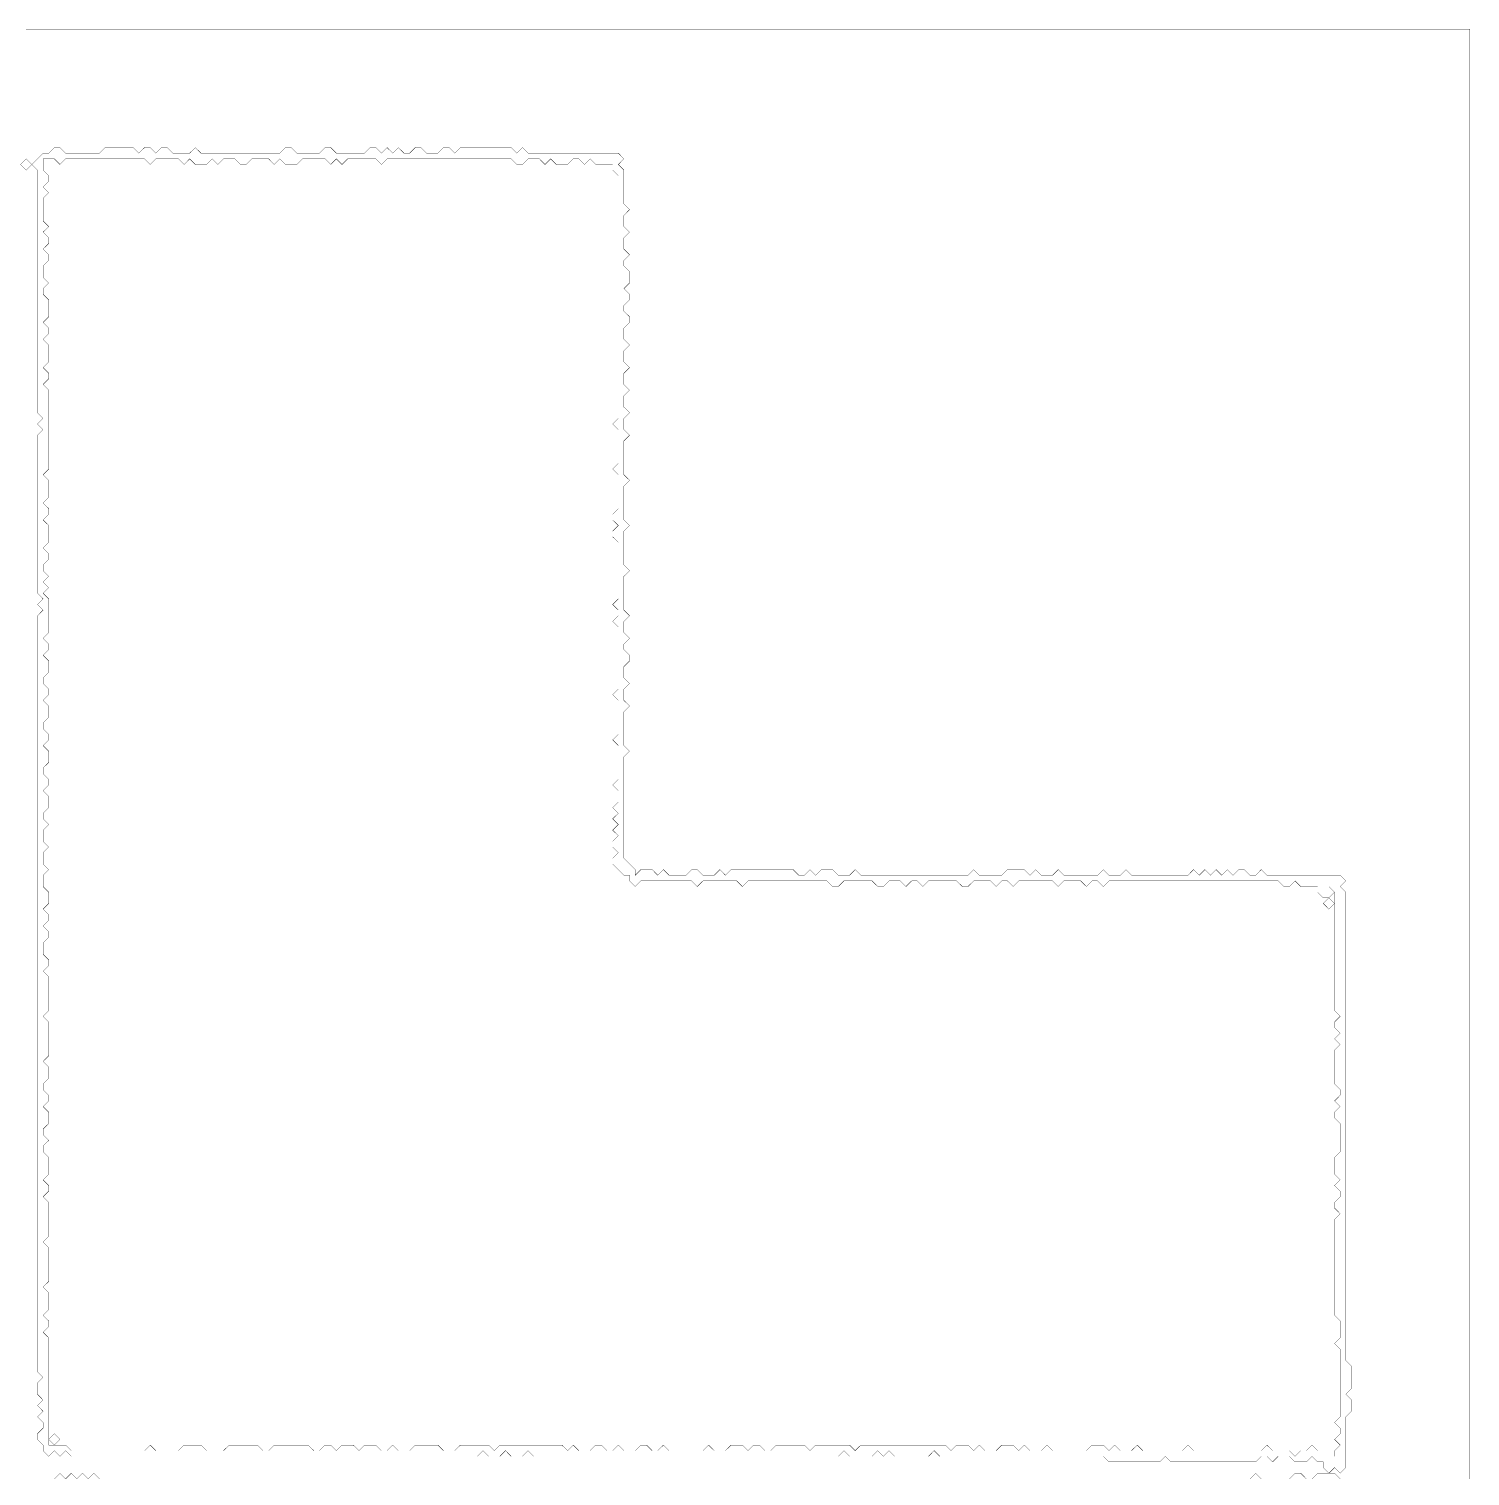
# Model space of a CAD drawing. Header units: metres. Extents: x 0 to 5041, y -5041 to 0.
# Drawn here: x 2521 to 5041, y -2530 to 0 of the extents above; entities that cross this region are included whole.
import ezdxf

# ---------------------------------------------------------------- set-up
doc = ezdxf.new("R2010")
doc.units = ezdxf.units.M
doc.layers.add('conductor', color=1, linetype='Continuous')
doc.layers.add('substrate', color=5, linetype='Continuous')

msp = doc.modelspace()

# ---------------------------------------------------------------- linework, layer by layer
at = {"layer": 'conductor', "const_width": 0.5}
for points in [[(2545.2, -226.9), (2545.2, -236.8), (2545.2, -246.6), (2555.1, -256.5), (2555.1, -266.4), (2545.2, -276.2), (2555.1, -286.1), (2545.2, -296), (2545.2, -305.8), (2545.2, -315.7), (2545.2, -325.6), (2545.2, -335.4), (2555.1, -345.3), (2545.2, -355.1), (2555.1, -365), (2555.1, -374.9), (2545.2, -384.7), (2555.1, -394.6), (2555.1, -404.5), (2545.2, -414.3), (2545.2, -424.2), (2545.2, -434.1), (2555.1, -443.9), (2545.2, -453.8), (2545.2, -463.7), (2555.1, -473.5), (2555.1, -483.4), (2555.1, -493.3), (2555.1, -503.1), (2545.2, -513), (2555.1, -522.9), (2555.1, -532.7), (2545.2, -542.6), (2555.1, -552.5), (2555.1, -562.3), (2555.1, -572.2), (2555.1, -582), (2545.2, -591.9), (2555.1, -601.8), (2555.1, -611.6), (2545.2, -621.5), (2555.1, -631.4), (2555.1, -641.2), (2555.1, -651.1), (2555.1, -661), (2555.1, -670.8), (2555.1, -680.7), (2555.1, -690.6), (2555.1, -700.4), (2555.1, -710.3), (2555.1, -720.2), (2555.1, -730), (2555.1, -739.9), (2555.1, -749.8), (2555.1, -759.6), (2555.1, -769.5), (2545.2, -779.4), (2555.1, -789.2), (2555.1, -799.1), (2555.1, -808.9), (2555.1, -818.8), (2545.2, -828.7), (2555.1, -838.5), (2555.1, -848.4), (2545.2, -858.3), (2555.1, -868.1), (2555.1, -878), (2555.1, -887.9), (2555.1, -897.7), (2545.2, -907.6), (2555.1, -917.5), (2555.1, -927.3), (2545.2, -937.2), (2545.2, -947.1), (2555.1, -956.9), (2545.2, -966.8), (2555.1, -976.7), (2545.2, -986.5), (2555.1, -996.4), (2555.1, -1006.3), (2555.1, -1016.1), (2555.1, -1026), (2555.1, -1035.8), (2555.1, -1045.7), (2555.1, -1055.6), (2545.2, -1065.4), (2555.1, -1075.3), (2555.1, -1085.2), (2545.2, -1095), (2555.1, -1104.9), (2555.1, -1114.8), (2555.1, -1124.6), (2545.2, -1134.5), (2545.2, -1144.4), (2555.1, -1154.2), (2555.1, -1164.1), (2545.2, -1174), (2555.1, -1183.8), (2555.1, -1193.7), (2555.1, -1203.6), (2545.2, -1213.4), (2545.2, -1223.3), (2555.1, -1233.2), (2555.1, -1243), (2545.2, -1252.9), (2555.1, -1262.8), (2555.1, -1272.6), (2555.1, -1282.5), (2545.2, -1292.3), (2545.2, -1302.2), (2555.1, -1312.1), (2555.1, -1321.9), (2545.2, -1331.8), (2555.1, -1341.7), (2555.1, -1351.5), (2555.1, -1361.4), (2545.2, -1371.3), (2545.2, -1381.1), (2555.1, -1391), (2545.2, -1400.9), (2545.2, -1410.7), (2545.2, -1420.6), (2555.1, -1430.5), (2545.2, -1440.3), (2545.2, -1450.2), (2545.2, -1460.1), (2555.1, -1469.9), (2545.2, -1479.8), (2545.2, -1489.7), (2545.2, -1499.5), (2555.1, -1509.4), (2555.1, -1519.2), (2555.1, -1529.1), (2545.2, -1539), (2555.1, -1548.8), (2555.1, -1558.7), (2545.2, -1568.6), (2555.1, -1578.4), (2555.1, -1588.3), (2545.2, -1598.2), (2545.2, -1608), (2545.2, -1617.9), (2555.1, -1627.8), (2555.1, -1637.6), (2545.2, -1647.5), (2555.1, -1657.4), (2555.1, -1667.2), (2555.1, -1677.1), (2555.1, -1687), (2555.1, -1696.8), (2555.1, -1706.7), (2555.1, -1716.6), (2545.2, -1726.4), (2555.1, -1736.3), (2555.1, -1746.1), (2555.1, -1756), (2555.1, -1765.9), (2555.1, -1775.7), (2555.1, -1785.6), (2555.1, -1795.5), (2545.2, -1805.3), (2555.1, -1815.2), (2555.1, -1825.1), (2555.1, -1834.9), (2545.2, -1844.8), (2545.2, -1854.7), (2555.1, -1864.5), (2555.1, -1874.4), (2545.2, -1884.3), (2555.1, -1894.1), (2555.1, -1904), (2555.1, -1913.9), (2545.2, -1923.7), (2545.2, -1933.6), (2555.1, -1943.5), (2545.2, -1953.3), (2545.2, -1963.2), (2555.1, -1973), (2555.1, -1982.9), (2555.1, -1992.8), (2555.1, -2002.6), (2545.2, -2012.5), (2555.1, -2022.4), (2555.1, -2032.2), (2545.2, -2042.1), (2555.1, -2052), (2555.1, -2061.8), (2555.1, -2071.7), (2555.1, -2081.6), (2555.1, -2091.4), (2555.1, -2101.3), (2555.1, -2111.2), (2545.2, -2121), (2555.1, -2130.9), (2555.1, -2140.8), (2555.1, -2150.6), (2555.1, -2160.5), (2555.1, -2170.4), (2555.1, -2180.2), (2555.1, -2190.1), (2545.2, -2199.9), (2555.1, -2209.8), (2555.1, -2219.7), (2555.1, -2229.5), (2555.1, -2239.4), (2545.2, -2249.3), (2555.1, -2259.1), (2555.1, -2269), (2545.2, -2278.9), (2555.1, -2288.7), (2555.1, -2298.6), (2555.1, -2308.5), (2555.1, -2318.3), (2555.1, -2328.2), (2555.1, -2338.1), (2555.1, -2347.9), (2555.1, -2357.8), (2555.1, -2367.7), (2555.1, -2377.5), (2555.1, -2387.4), (2555.1, -2397.3), (2555.1, -2407.1), (2555.1, -2417), (2555.1, -2426.8), (2555.1, -2436.7), (2555.1, -2446.6), (2555.1, -2456.4), (2555.1, -2466.3), (2555.1, -2476.2), (2565, -2476.2), (2574.8, -2476.2), (2584.7, -2476.2), (2594.6, -2486), (2604.4, -2486), (2614.3, -2486), (2624.2, -2486), (2634, -2486), (2643.9, -2486), (2653.7, -2486), (2663.6, -2486), (2673.5, -2486), (2683.3, -2486), (2693.2, -2486), (2703.1, -2486), (2712.9, -2486), (2722.8, -2486), (2732.7, -2476.2), (2742.5, -2486), (2752.4, -2486), (2762.3, -2486), (2772.1, -2486), (2782, -2486), (2791.9, -2476.2), (2801.7, -2476.2), (2811.6, -2476.2), (2821.5, -2476.2), (2831.3, -2486), (2841.2, -2486), (2851.1, -2486), (2860.9, -2486), (2870.8, -2476.2), (2880.6, -2476.2), (2890.5, -2476.2), (2900.4, -2476.2), (2910.2, -2476.2), (2920.1, -2476.2), (2930, -2486), (2939.8, -2486), (2949.7, -2476.2), (2959.6, -2476.2), (2969.4, -2476.2), (2979.3, -2476.2), (2989.2, -2476.2), (2999, -2476.2), (3008.9, -2476.2), (3018.8, -2486), (3028.6, -2486), (3038.5, -2476.2), (3048.4, -2476.2), (3058.2, -2486), (3068.1, -2476.2), (3078, -2476.2), (3087.8, -2476.2), (3097.7, -2486), (3107.5, -2476.2), (3117.4, -2476.2), (3127.3, -2476.2), (3137.1, -2486), (3147, -2486), (3156.9, -2476.2), (3166.7, -2486), (3176.6, -2486), (3186.5, -2486), (3196.3, -2476.2), (3206.2, -2476.2), (3216.1, -2476.2), (3225.9, -2476.2), (3235.8, -2476.2), (3245.7, -2486), (3255.5, -2486), (3265.4, -2486), (3275.3, -2476.2), (3285.1, -2476.2), (3295, -2476.2), (3304.9, -2476.2), (3314.7, -2476.2), (3324.6, -2476.2), (3334.4, -2486), (3344.3, -2476.2), (3354.2, -2476.2), (3364, -2476.2), (3373.9, -2476.2), (3383.8, -2476.2), (3393.6, -2476.2), (3403.5, -2476.2), (3413.4, -2476.2), (3423.2, -2476.2), (3433.1, -2476.2), (3443, -2476.2), (3452.8, -2476.2), (3462.7, -2486), (3472.6, -2476.2), (3482.4, -2486), (3492.3, -2486), (3502.2, -2486), (3512, -2476.2), (3521.9, -2476.2), (3531.8, -2486), (3541.6, -2486), (3551.5, -2476.2), (3561.3, -2486), (3571.2, -2486), (3581.1, -2486), (3590.9, -2476.2), (3600.8, -2476.2), (3610.7, -2486), (3620.5, -2486), (3630.4, -2476.2), (3640.3, -2486), (3650.1, -2486), (3660, -2486), (3669.9, -2486), (3679.7, -2486), (3689.6, -2486), (3699.5, -2486), (3709.3, -2476.2), (3719.2, -2486), (3729.1, -2486), (3738.9, -2486), (3748.8, -2476.2), (3758.7, -2476.2), (3768.5, -2476.2), (3778.4, -2486), (3788.2, -2476.2), (3798.1, -2476.2), (3808, -2486), (3817.8, -2486), (3827.7, -2476.2), (3837.6, -2476.2), (3847.4, -2476.2), (3857.3, -2476.2), (3867.2, -2476.2), (3877, -2476.2), (3886.9, -2486), (3896.8, -2476.2), (3906.6, -2476.2), (3916.5, -2476.2), (3926.4, -2476.2), (3936.2, -2476.2), (3946.1, -2476.2), (3956, -2476.2), (3965.8, -2486), (3975.7, -2476.2), (3985.6, -2476.2), (3995.4, -2476.2), (4005.3, -2476.2), (4015.2, -2476.2), (4025, -2476.2), (4034.9, -2476.2), (4044.7, -2476.2), (4054.6, -2476.2), (4064.5, -2476.2), (4074.3, -2476.2), (4084.2, -2476.2), (4094.1, -2476.2), (4103.9, -2476.2), (4113.8, -2476.2), (4123.7, -2476.2), (4133.5, -2486), (4143.4, -2476.2), (4153.3, -2476.2), (4163.1, -2476.2), (4173, -2486), (4182.9, -2476.2), (4192.7, -2486), (4202.6, -2486), (4212.5, -2486), (4222.3, -2476.2), (4232.2, -2476.2), (4242.1, -2476.2), (4251.9, -2486), (4261.8, -2476.2), (4271.6, -2486), (4281.5, -2486), (4291.4, -2486), (4301.2, -2476.2), (4311.1, -2486), (4321, -2486), (4330.8, -2486), (4340.7, -2486), (4350.6, -2486), (4360.4, -2486), (4370.3, -2486), (4380.2, -2476.2), (4390, -2476.2), (4399.9, -2476.2), (4409.8, -2486), (4419.6, -2476.2), (4429.5, -2486), (4439.4, -2486), (4449.2, -2486), (4459.1, -2476.2), (4469, -2486), (4478.8, -2486), (4488.7, -2486), (4498.5, -2486), (4508.4, -2486), (4518.3, -2486), (4528.1, -2486), (4538, -2486), (4547.9, -2476.2), (4557.7, -2486), (4567.6, -2486), (4577.5, -2486), (4587.3, -2486), (4597.2, -2486), (4607.1, -2486), (4616.9, -2486), (4626.8, -2486), (4636.7, -2486), (4646.5, -2486), (4656.4, -2486), (4666.3, -2486), (4676.1, -2486), (4686, -2476.2), (4695.9, -2486), (4705.7, -2486), (4715.6, -2486), (4725.4, -2486), (4735.3, -2495.9), (4745.2, -2486), (4755, -2486), (4764.9, -2476.2), (4774.8, -2486), (4774.8, -2495.9), (4784.6, -2495.9), (4794.5, -2495.9), (4804.4, -2495.9), (4804.4, -2486), (4814.2, -2476.2), (4804.4, -2466.3), (4814.2, -2456.4), (4814.2, -2446.6), (4804.4, -2436.7), (4814.2, -2426.8), (4814.2, -2417), (4814.2, -2407.1), (4814.2, -2397.3), (4814.2, -2387.4), (4814.2, -2377.5), (4814.2, -2367.7), (4814.2, -2357.8), (4814.2, -2347.9), (4814.2, -2338.1), (4814.2, -2328.2), (4814.2, -2318.3), (4814.2, -2308.5), (4804.4, -2298.6), (4814.2, -2288.7), (4814.2, -2278.9), (4814.2, -2269), (4814.2, -2259.1), (4804.4, -2249.3), (4804.4, -2239.4), (4804.4, -2229.5), (4804.4, -2219.7), (4804.4, -2209.8), (4804.4, -2199.9), (4804.4, -2190.1), (4804.4, -2180.2), (4804.4, -2170.4), (4804.4, -2160.5), (4804.4, -2150.6), (4804.4, -2140.8), (4804.4, -2130.9), (4804.4, -2121), (4804.4, -2111.2), (4804.4, -2101.3), (4804.4, -2091.4), (4804.4, -2081.6), (4814.2, -2071.7), (4804.4, -2061.8), (4804.4, -2052), (4814.2, -2042.1), (4814.2, -2032.2), (4804.4, -2022.4), (4814.2, -2012.5), (4804.4, -2002.6), (4804.4, -1992.8), (4804.4, -1982.9), (4804.4, -1973), (4814.2, -1963.2), (4814.2, -1953.3), (4814.2, -1943.5), (4814.2, -1933.6), (4814.2, -1923.7), (4814.2, -1913.9), (4804.4, -1904), (4804.4, -1894.1), (4814.2, -1884.3), (4804.4, -1874.4), (4814.2, -1864.5), (4814.2, -1854.7), (4804.4, -1844.8), (4804.4, -1834.9), (4804.4, -1825.1), (4804.4, -1815.2), (4804.4, -1805.3), (4804.4, -1795.5), (4804.4, -1785.6), (4814.2, -1775.7), (4804.4, -1765.9), (4814.2, -1756), (4804.4, -1746.1), (4804.4, -1736.3), (4814.2, -1726.4), (4804.4, -1716.6), (4804.4, -1706.7), (4804.4, -1696.8), (4804.4, -1687), (4804.4, -1677.1), (4804.4, -1667.2), (4804.4, -1657.4), (4804.4, -1647.5), (4804.4, -1637.6), (4804.4, -1627.8), (4804.4, -1617.9), (4804.4, -1608), (4804.4, -1598.2), (4804.4, -1588.3), (4804.4, -1578.4), (4804.4, -1568.6), (4804.4, -1558.7), (4804.4, -1548.8), (4804.4, -1539), (4804.4, -1529.1), (4804.4, -1519.2), (4804.4, -1509.4), (4794.5, -1499.5), (4804.4, -1509.4), (4794.5, -1519.2), (4784.6, -1519.2), (4774.8, -1509.4), (4774.8, -1499.5), (4764.9, -1499.5), (4755, -1499.5), (4745.2, -1499.5), (4735.3, -1489.7), (4725.4, -1499.5), (4715.6, -1499.5), (4705.7, -1489.7), (4695.9, -1489.7), (4686, -1489.7), (4676.1, -1489.7), (4666.3, -1489.7), (4656.4, -1489.7), (4646.5, -1489.7), (4636.7, -1489.7), (4626.8, -1489.7), (4616.9, -1489.7), (4607.1, -1489.7), (4597.2, -1489.7), (4587.3, -1489.7), (4577.5, -1489.7), (4567.6, -1489.7), (4557.7, -1489.7), (4547.9, -1489.7), (4538, -1489.7), (4528.1, -1489.7), (4518.3, -1489.7), (4508.4, -1489.7), (4498.5, -1489.7), (4488.7, -1489.7), (4478.8, -1489.7), (4469, -1489.7), (4459.1, -1489.7), (4449.2, -1489.7), (4439.4, -1489.7), (4429.5, -1489.7), (4419.6, -1489.7), (4409.8, -1489.7), (4399.9, -1499.5), (4390, -1489.7), (4380.2, -1489.7), (4370.3, -1499.5), (4360.4, -1489.7), (4350.6, -1489.7), (4340.7, -1489.7), (4330.8, -1489.7), (4321, -1499.5), (4311.1, -1489.7), (4301.2, -1489.7), (4291.4, -1489.7), (4281.5, -1489.7), (4271.6, -1489.7), (4261.8, -1489.7), (4251.9, -1489.7), (4242.1, -1499.5), (4232.2, -1489.7), (4222.3, -1489.7), (4212.5, -1499.5), (4202.6, -1489.7), (4192.7, -1489.7), (4182.9, -1489.7), (4173, -1489.7), (4163.1, -1499.5), (4153.3, -1499.5), (4143.4, -1489.7), (4133.5, -1489.7), (4123.7, -1489.7), (4113.8, -1489.7), (4103.9, -1489.7), (4094.1, -1489.7), (4084.2, -1499.5), (4074.3, -1489.7), (4064.5, -1489.7), (4054.6, -1499.5), (4044.7, -1489.7), (4034.9, -1489.7), (4025, -1489.7), (4015.2, -1499.5), (4005.3, -1499.5), (3995.4, -1489.7), (3985.6, -1489.7), (3975.7, -1489.7), (3965.8, -1489.7), (3956, -1489.7), (3946.1, -1489.7), (3936.2, -1499.5), (3926.4, -1499.5), (3916.5, -1489.7), (3906.6, -1489.7), (3896.8, -1489.7), (3886.9, -1489.7), (3877, -1489.7), (3867.2, -1489.7), (3857.3, -1489.7), (3847.4, -1489.7), (3837.6, -1489.7), (3827.7, -1489.7), (3817.8, -1489.7), (3808, -1489.7), (3798.1, -1489.7), (3788.2, -1489.7), (3778.4, -1489.7), (3768.5, -1499.5), (3758.7, -1489.7), (3748.8, -1489.7), (3738.9, -1489.7), (3729.1, -1489.7), (3719.2, -1489.7), (3709.3, -1489.7), (3699.5, -1489.7), (3689.6, -1499.5), (3679.7, -1489.7), (3669.9, -1489.7), (3660, -1489.7), (3650.1, -1489.7), (3640.3, -1489.7), (3630.4, -1489.7), (3620.5, -1489.7), (3610.7, -1489.7), (3600.8, -1489.7), (3590.9, -1489.7), (3581.1, -1499.5), (3571.2, -1489.7), (3571.2, -1479.8), (3561.3, -1479.8), (3551.5, -1469.9), (3541.6, -1460.1), (3541.6, -1450.2), (3551.5, -1440.3), (3541.6, -1430.5), (3541.6, -1420.6), (3551.5, -1410.7), (3541.6, -1400.9), (3551.5, -1391), (3541.6, -1381.1), (3551.5, -1371.3), (3541.6, -1361.4), (3551.5, -1351.5), (3551.5, -1341.7), (3551.5, -1331.8), (3541.6, -1321.9), (3551.5, -1312.1), (3551.5, -1302.2), (3551.5, -1292.3), (3551.5, -1282.5), (3551.5, -1272.6), (3551.5, -1262.8), (3551.5, -1252.9), (3541.6, -1243), (3551.5, -1233.2), (3551.5, -1223.3), (3551.5, -1213.4), (3551.5, -1203.6), (3551.5, -1193.7), (3551.5, -1183.8), (3551.5, -1174), (3541.6, -1164.1), (3551.5, -1154.2), (3551.5, -1144.4), (3551.5, -1134.5), (3551.5, -1124.6), (3551.5, -1114.8), (3551.5, -1104.9), (3551.5, -1095), (3551.5, -1085.2), (3551.5, -1075.3), (3551.5, -1065.4), (3551.5, -1055.6), (3551.5, -1045.7), (3541.6, -1035.8), (3551.5, -1026), (3551.5, -1016.1), (3541.6, -1006.3), (3551.5, -996.4), (3551.5, -986.5), (3551.5, -976.7), (3551.5, -966.8), (3551.5, -956.9), (3551.5, -947.1), (3551.5, -937.2), (3551.5, -927.3), (3551.5, -917.5), (3551.5, -907.6), (3551.5, -897.7), (3541.6, -887.9), (3541.6, -878), (3551.5, -868.1), (3541.6, -858.3), (3541.6, -848.4), (3551.5, -838.5), (3551.5, -828.7), (3551.5, -818.8), (3551.5, -808.9), (3551.5, -799.1), (3551.5, -789.2), (3551.5, -779.4), (3541.6, -769.5), (3551.5, -759.6), (3551.5, -749.8), (3551.5, -739.9), (3551.5, -730), (3551.5, -720.2), (3551.5, -710.3), (3551.5, -700.4), (3541.6, -690.6), (3551.5, -680.7), (3551.5, -670.8), (3551.5, -661), (3551.5, -651.1), (3551.5, -641.2), (3551.5, -631.4), (3551.5, -621.5), (3551.5, -611.6), (3551.5, -601.8), (3551.5, -591.9), (3551.5, -582), (3551.5, -572.2), (3551.5, -562.3), (3551.5, -552.5), (3551.5, -542.6), (3551.5, -532.7), (3551.5, -522.9), (3551.5, -513), (3551.5, -503.1), (3551.5, -493.3), (3551.5, -483.4), (3551.5, -473.5), (3551.5, -463.7), (3551.5, -453.8), (3551.5, -443.9), (3551.5, -434.1), (3551.5, -424.2), (3551.5, -414.3), (3551.5, -404.5), (3551.5, -394.6), (3551.5, -384.7), (3551.5, -374.9), (3551.5, -365), (3551.5, -355.1), (3551.5, -345.3), (3551.5, -335.4), (3551.5, -325.6), (3551.5, -315.7), (3551.5, -305.8), (3551.5, -296), (3551.5, -286.1), (3551.5, -276.2), (3551.5, -266.4), (3551.5, -256.5), (3541.6, -246.6), (3541.6, -236.8), (3531.8, -236.8), (3521.9, -236.8), (3512, -236.8), (3502.2, -226.9), (3492.3, -236.8), (3482.4, -226.9), (3472.6, -226.9), (3462.7, -236.8), (3452.8, -236.8), (3443, -236.8), (3433.1, -226.9), (3423.2, -236.8), (3413.4, -226.9), (3403.5, -226.9), (3393.6, -226.9), (3383.8, -236.8), (3373.9, -236.8), (3364, -226.9), (3354.2, -226.9), (3344.3, -226.9), (3334.4, -226.9), (3324.6, -226.9), (3314.7, -226.9), (3304.9, -226.9), (3295, -226.9), (3285.1, -226.9), (3275.3, -226.9), (3265.4, -226.9), (3255.5, -226.9), (3245.7, -226.9), (3235.8, -226.9), (3225.9, -226.9), (3216.1, -226.9), (3206.2, -226.9), (3196.3, -226.9), (3186.5, -226.9), (3176.6, -226.9), (3166.7, -226.9), (3156.9, -226.9), (3147, -226.9), (3137.1, -236.8), (3127.3, -226.9), (3117.4, -226.9), (3107.5, -226.9), (3097.7, -226.9), (3087.8, -226.9), (3078, -226.9), (3068.1, -236.8), (3058.2, -226.9), (3048.4, -236.8), (3038.5, -226.9), (3028.6, -226.9), (3018.8, -226.9), (3008.9, -226.9), (2999, -226.9), (2989.2, -236.8), (2979.3, -236.8), (2969.4, -236.8), (2959.6, -226.9), (2949.7, -236.8), (2939.8, -226.9), (2930, -226.9), (2920.1, -226.9), (2910.2, -226.9), (2900.4, -236.8), (2890.5, -236.8), (2880.6, -226.9), (2870.8, -226.9), (2860.9, -226.9), (2851.1, -236.8), (2841.2, -226.9), (2831.3, -236.8), (2821.5, -236.8), (2811.6, -236.8), (2801.7, -226.9), (2791.9, -236.8), (2782, -226.9), (2772.1, -226.9), (2762.3, -226.9), (2752.4, -226.9), (2742.5, -226.9), (2732.7, -236.8), (2722.8, -226.9), (2712.9, -226.9), (2703.1, -226.9), (2693.2, -226.9), (2683.3, -226.9), (2673.5, -226.9), (2663.6, -226.9), (2653.7, -226.9), (2643.9, -226.9), (2634, -226.9), (2624.2, -226.9), (2614.3, -226.9), (2604.4, -226.9), (2594.6, -226.9), (2584.7, -226.9), (2574.8, -236.8), (2565, -226.9), (2555.1, -226.9)], [(4784.6, -1529.1), (4794.5, -1519.2), (4804.4, -1529.1), (4794.5, -1539)], [(2555.1, -2466.3), (2565, -2456.4), (2574.8, -2466.3), (2565, -2476.2)]]:
    msp.add_lwpolyline(points, close=True, dxfattribs=at)
at = {"layer": 'substrate', "const_width": 0.5}
for points in [[(5041.1, -2535.4), (5041.1, -2525.5), (5041.1, -2515.6), (5041.1, -2505.8), (5041.1, -2495.9), (5041.1, -2486), (5041.1, -2476.2), (5041.1, -2466.3), (5041.1, -2456.4), (5041.1, -2446.6), (5041.1, -2436.7), (5041.1, -2426.8), (5041.1, -2417), (5041.1, -2407.1), (5041.1, -2397.3), (5041.1, -2387.4), (5041.1, -2377.5), (5041.1, -2367.7), (5041.1, -2357.8), (5041.1, -2347.9), (5041.1, -2338.1), (5041.1, -2328.2), (5041.1, -2318.3), (5041.1, -2308.5), (5041.1, -2298.6), (5041.1, -2288.7), (5041.1, -2278.9), (5041.1, -2269), (5041.1, -2259.1), (5041.1, -2249.3), (5041.1, -2239.4), (5041.1, -2229.5), (5041.1, -2219.7), (5041.1, -2209.8), (5041.1, -2199.9), (5041.1, -2190.1), (5041.1, -2180.2), (5041.1, -2170.4), (5041.1, -2160.5), (5041.1, -2150.6), (5041.1, -2140.8), (5041.1, -2130.9), (5041.1, -2121), (5041.1, -2111.2), (5041.1, -2101.3), (5041.1, -2091.4), (5041.1, -2081.6), (5041.1, -2071.7), (5041.1, -2061.8), (5041.1, -2052), (5041.1, -2042.1), (5041.1, -2032.2), (5041.1, -2022.4), (5041.1, -2012.5), (5041.1, -2002.6), (5041.1, -1992.8), (5041.1, -1982.9), (5041.1, -1973), (5041.1, -1963.2), (5041.1, -1953.3), (5041.1, -1943.5), (5041.1, -1933.6), (5041.1, -1923.7), (5041.1, -1913.9), (5041.1, -1904), (5041.1, -1894.1), (5041.1, -1884.3), (5041.1, -1874.4), (5041.1, -1864.5), (5041.1, -1854.7), (5041.1, -1844.8), (5041.1, -1834.9), (5041.1, -1825.1), (5041.1, -1815.2), (5041.1, -1805.3), (5041.1, -1795.5), (5041.1, -1785.6), (5041.1, -1775.7), (5041.1, -1765.9), (5041.1, -1756), (5041.1, -1746.1), (5041.1, -1736.3), (5041.1, -1726.4), (5041.1, -1716.6), (5041.1, -1706.7), (5041.1, -1696.8), (5041.1, -1687), (5041.1, -1677.1), (5041.1, -1667.2), (5041.1, -1657.4), (5041.1, -1647.5), (5041.1, -1637.6), (5041.1, -1627.8), (5041.1, -1617.9), (5041.1, -1608), (5041.1, -1598.2), (5041.1, -1588.3), (5041.1, -1578.4), (5041.1, -1568.6), (5041.1, -1558.7), (5041.1, -1548.8), (5041.1, -1539), (5041.1, -1529.1), (5041.1, -1519.2), (5041.1, -1509.4), (5041.1, -1499.5), (5041.1, -1489.7), (5041.1, -1479.8), (5041.1, -1469.9), (5041.1, -1460.1), (5041.1, -1450.2), (5041.1, -1440.3), (5041.1, -1430.5), (5041.1, -1420.6), (5041.1, -1410.7), (5041.1, -1400.9), (5041.1, -1391), (5041.1, -1381.1), (5041.1, -1371.3), (5041.1, -1361.4), (5041.1, -1351.5), (5041.1, -1341.7), (5041.1, -1331.8), (5041.1, -1321.9), (5041.1, -1312.1), (5041.1, -1302.2), (5041.1, -1292.3), (5041.1, -1282.5), (5041.1, -1272.6), (5041.1, -1262.8), (5041.1, -1252.9), (5041.1, -1243), (5041.1, -1233.2), (5041.1, -1223.3), (5041.1, -1213.4), (5041.1, -1203.6), (5041.1, -1193.7), (5041.1, -1183.8), (5041.1, -1174), (5041.1, -1164.1), (5041.1, -1154.2), (5041.1, -1144.4), (5041.1, -1134.5), (5041.1, -1124.6), (5041.1, -1114.8), (5041.1, -1104.9), (5041.1, -1095), (5041.1, -1085.2), (5041.1, -1075.3), (5041.1, -1065.4), (5041.1, -1055.6), (5041.1, -1045.7), (5041.1, -1035.8), (5041.1, -1026), (5041.1, -1016.1), (5041.1, -1006.3), (5041.1, -996.4), (5041.1, -986.5), (5041.1, -976.7), (5041.1, -966.8), (5041.1, -956.9), (5041.1, -947.1), (5041.1, -937.2), (5041.1, -927.3), (5041.1, -917.5), (5041.1, -907.6), (5041.1, -897.7), (5041.1, -887.9), (5041.1, -878), (5041.1, -868.1), (5041.1, -858.3), (5041.1, -848.4), (5041.1, -838.5), (5041.1, -828.7), (5041.1, -818.8), (5041.1, -808.9), (5041.1, -799.1), (5041.1, -789.2), (5041.1, -779.4), (5041.1, -769.5), (5041.1, -759.6), (5041.1, -749.8), (5041.1, -739.9), (5041.1, -730), (5041.1, -720.2), (5041.1, -710.3), (5041.1, -700.4), (5041.1, -690.6), (5041.1, -680.7), (5041.1, -670.8), (5041.1, -661), (5041.1, -651.1), (5041.1, -641.2), (5041.1, -631.4), (5041.1, -621.5), (5041.1, -611.6), (5041.1, -601.8), (5041.1, -591.9), (5041.1, -582), (5041.1, -572.2), (5041.1, -562.3), (5041.1, -552.5), (5041.1, -542.6), (5041.1, -532.7), (5041.1, -522.9), (5041.1, -513), (5041.1, -503.1), (5041.1, -493.3), (5041.1, -483.4), (5041.1, -473.5), (5041.1, -463.7), (5041.1, -453.8), (5041.1, -443.9), (5041.1, -434.1), (5041.1, -424.2), (5041.1, -414.3), (5041.1, -404.5), (5041.1, -394.6), (5041.1, -384.7), (5041.1, -374.9), (5041.1, -365), (5041.1, -355.1), (5041.1, -345.3), (5041.1, -335.4), (5041.1, -325.6), (5041.1, -315.7), (5041.1, -305.8), (5041.1, -296), (5041.1, -286.1), (5041.1, -276.2), (5041.1, -266.4), (5041.1, -256.5), (5041.1, -246.6), (5041.1, -236.8), (5041.1, -226.9), (5041.1, -217), (5041.1, -207.2), (5041.1, -197.3), (5041.1, -187.4), (5041.1, -177.6), (5041.1, -167.7), (5041.1, -157.8), (5041.1, -148), (5041.1, -138.1), (5041.1, -128.2), (5041.1, -118.4), (5041.1, -108.5), (5041.1, -98.7), (5041.1, -88.8), (5041.1, -78.9), (5041.1, -69.1), (5041.1, -59.2), (5041.1, -49.3), (5041.1, -39.5), (5041.1, -29.6), (5041.1, -19.7), (5041.1, -9.9), (5041.1, 0), (5031.3, 0), (5021.4, 0), (5011.5, 0), (5001.7, 0), (4991.8, 0), (4981.9, 0), (4972.1, 0), (4962.2, 0), (4952.3, 0), (4942.5, 0), (4932.6, 0), (4922.8, 0), (4912.9, 0), (4903, 0), (4893.2, 0), (4883.3, 0), (4873.4, 0), (4863.6, 0), (4853.7, 0), (4843.8, 0), (4834, 0), (4824.1, 0), (4814.2, 0), (4804.4, 0), (4794.5, 0), (4784.6, 0), (4774.8, 0), (4764.9, 0), (4755, 0), (4745.2, 0), (4735.3, 0), (4725.4, 0), (4715.6, 0), (4705.7, 0), (4695.9, 0), (4686, 0), (4676.1, 0), (4666.3, 0), (4656.4, 0), (4646.5, 0), (4636.7, 0), (4626.8, 0), (4616.9, 0), (4607.1, 0), (4597.2, 0), (4587.3, 0), (4577.5, 0), (4567.6, 0), (4557.7, 0), (4547.9, 0), (4538, 0), (4528.1, 0), (4518.3, 0), (4508.4, 0), (4498.5, 0), (4488.7, 0), (4478.8, 0), (4469, 0), (4459.1, 0), (4449.2, 0), (4439.4, 0), (4429.5, 0), (4419.6, 0), (4409.8, 0), (4399.9, 0), (4390, 0), (4380.2, 0), (4370.3, 0), (4360.4, 0), (4350.6, 0), (4340.7, 0), (4330.8, 0), (4321, 0), (4311.1, 0), (4301.2, 0), (4291.4, 0), (4281.5, 0), (4271.6, 0), (4261.8, 0), (4251.9, 0), (4242.1, 0), (4232.2, 0), (4222.3, 0), (4212.5, 0), (4202.6, 0), (4192.7, 0), (4182.9, 0), (4173, 0), (4163.1, 0), (4153.3, 0), (4143.4, 0), (4133.5, 0), (4123.7, 0), (4113.8, 0), (4103.9, 0), (4094.1, 0), (4084.2, 0), (4074.3, 0), (4064.5, 0), (4054.6, 0), (4044.7, 0), (4034.9, 0), (4025, 0), (4015.2, 0), (4005.3, 0), (3995.4, 0), (3985.6, 0), (3975.7, 0), (3965.8, 0), (3956, 0), (3946.1, 0), (3936.2, 0), (3926.4, 0), (3916.5, 0), (3906.6, 0), (3896.8, 0), (3886.9, 0), (3877, 0), (3867.2, 0), (3857.3, 0), (3847.4, 0), (3837.6, 0), (3827.7, 0), (3817.8, 0), (3808, 0), (3798.1, 0), (3788.2, 0), (3778.4, 0), (3768.5, 0), (3758.7, 0), (3748.8, 0), (3738.9, 0), (3729.1, 0), (3719.2, 0), (3709.3, 0), (3699.5, 0), (3689.6, 0), (3679.7, 0), (3669.9, 0), (3660, 0), (3650.1, 0), (3640.3, 0), (3630.4, 0), (3620.5, 0), (3610.7, 0), (3600.8, 0), (3590.9, 0), (3581.1, 0), (3571.2, 0), (3561.3, 0), (3551.5, 0), (3541.6, 0), (3531.8, 0), (3521.9, 0), (3512, 0), (3502.2, 0), (3492.3, 0), (3482.4, 0), (3472.6, 0), (3462.7, 0), (3452.8, 0), (3443, 0), (3433.1, 0), (3423.2, 0), (3413.4, 0), (3403.5, 0), (3393.6, 0), (3383.8, 0), (3373.9, 0), (3364, 0), (3354.2, 0), (3344.3, 0), (3334.4, 0), (3324.6, 0), (3314.7, 0), (3304.9, 0), (3295, 0), (3285.1, 0), (3275.3, 0), (3265.4, 0), (3255.5, 0), (3245.7, 0), (3235.8, 0), (3225.9, 0), (3216.1, 0), (3206.2, 0), (3196.3, 0), (3186.5, 0), (3176.6, 0), (3166.7, 0), (3156.9, 0), (3147, 0), (3137.1, 0), (3127.3, 0), (3117.4, 0), (3107.5, 0), (3097.7, 0), (3087.8, 0), (3078, 0), (3068.1, 0), (3058.2, 0), (3048.4, 0), (3038.5, 0), (3028.6, 0), (3018.8, 0), (3008.9, 0), (2999, 0), (2989.2, 0), (2979.3, 0), (2969.4, 0), (2959.6, 0), (2949.7, 0), (2939.8, 0), (2930, 0), (2920.1, 0), (2910.2, 0), (2900.4, 0), (2890.5, 0), (2880.6, 0), (2870.8, 0), (2860.9, 0), (2851.1, 0), (2841.2, 0), (2831.3, 0), (2821.5, 0), (2811.6, 0), (2801.7, 0), (2791.9, 0), (2782, 0), (2772.1, 0), (2762.3, 0), (2752.4, 0), (2742.5, 0), (2732.7, 0), (2722.8, 0), (2712.9, 0), (2703.1, 0), (2693.2, 0), (2683.3, 0), (2673.5, 0), (2663.6, 0), (2653.7, 0), (2643.9, 0), (2634, 0), (2624.2, 0), (2614.3, 0), (2604.4, 0), (2594.6, 0), (2584.7, 0), (2574.8, 0), (2565, 0), (2555.1, 0), (2545.2, 0), (2535.4, 0), (2525.5, 0), (2515.6, 0)], [(2565, -2535.4), (2574.8, -2525.5), (2584.7, -2535.4), (2594.6, -2525.5), (2604.4, -2535.4), (2614.3, -2525.5), (2624.2, -2535.4), (2634, -2525.5), (2643.9, -2535.4)], [(4656.4, -2535.4), (4666.3, -2525.5), (4676.1, -2535.4)], [(4725.4, -2535.4), (4735.3, -2525.5), (4745.2, -2525.5), (4755, -2535.4)], [(4764.9, -2535.4), (4774.8, -2525.5), (4784.6, -2525.5), (4794.5, -2525.5), (4804.4, -2525.5), (4814.2, -2535.4)]]:
    msp.add_lwpolyline(points, dxfattribs=at)
for points in [[(2505.8, -236.8), (2515.6, -226.9), (2525.5, -236.8), (2515.6, -246.6)], [(2555.1, -217), (2565, -207.2), (2574.8, -207.2), (2584.7, -217), (2594.6, -217), (2604.4, -217), (2614.3, -217), (2624.2, -217), (2634, -217), (2643.9, -217), (2653.7, -207.2), (2663.6, -207.2), (2673.5, -207.2), (2683.3, -207.2), (2693.2, -207.2), (2703.1, -207.2), (2712.9, -217), (2722.8, -207.2), (2732.7, -207.2), (2742.5, -217), (2752.4, -207.2), (2762.3, -207.2), (2772.1, -217), (2782, -217), (2791.9, -217), (2801.7, -217), (2811.6, -207.2), (2821.5, -217), (2831.3, -217), (2841.2, -217), (2851.1, -217), (2860.9, -217), (2870.8, -217), (2880.6, -217), (2890.5, -217), (2900.4, -217), (2910.2, -217), (2920.1, -217), (2930, -217), (2939.8, -217), (2949.7, -217), (2959.6, -217), (2969.4, -207.2), (2979.3, -207.2), (2989.2, -217), (2999, -217), (3008.9, -217), (3018.8, -217), (3028.6, -217), (3038.5, -207.2), (3048.4, -207.2), (3058.2, -217), (3068.1, -217), (3078, -217), (3087.8, -217), (3097.7, -217), (3107.5, -217), (3117.4, -207.2), (3127.3, -207.2), (3137.1, -217), (3147, -207.2), (3156.9, -217), (3166.7, -207.2), (3176.6, -217), (3186.5, -217), (3196.3, -207.2), (3206.2, -207.2), (3216.1, -217), (3225.9, -217), (3235.8, -217), (3245.7, -207.2), (3255.5, -207.2), (3265.4, -217), (3275.3, -207.2), (3285.1, -207.2), (3295, -207.2), (3304.9, -207.2), (3314.7, -207.2), (3324.6, -207.2), (3334.4, -207.2), (3344.3, -207.2), (3354.2, -207.2), (3364, -207.2), (3373.9, -217), (3383.8, -207.2), (3393.6, -217), (3403.5, -217), (3413.4, -217), (3423.2, -217), (3433.1, -217), (3443, -217), (3452.8, -217), (3462.7, -217), (3472.6, -217), (3482.4, -217), (3492.3, -217), (3502.2, -217), (3512, -217), (3521.9, -217), (3531.8, -217), (3541.6, -217), (3551.5, -217), (3561.3, -226.9), (3551.5, -236.8), (3561.3, -246.6), (3561.3, -256.5), (3561.3, -266.4), (3561.3, -276.2), (3561.3, -286.1), (3561.3, -296), (3561.3, -305.8), (3571.2, -315.7), (3561.3, -325.6), (3561.3, -335.4), (3561.3, -345.3), (3571.2, -355.1), (3561.3, -365), (3561.3, -374.9), (3561.3, -384.7), (3571.2, -394.6), (3561.3, -404.5), (3561.3, -414.3), (3571.2, -424.2), (3571.2, -434.1), (3571.2, -443.9), (3561.3, -453.8), (3571.2, -463.7), (3571.2, -473.5), (3561.3, -483.4), (3561.3, -493.3), (3571.2, -503.1), (3571.2, -513), (3561.3, -522.9), (3561.3, -532.7), (3561.3, -542.6), (3571.2, -552.5), (3561.3, -562.3), (3561.3, -572.2), (3561.3, -582), (3571.2, -591.9), (3561.3, -601.8), (3561.3, -611.6), (3561.3, -621.5), (3571.2, -631.4), (3561.3, -641.2), (3561.3, -651.1), (3561.3, -661), (3571.2, -670.8), (3561.3, -680.7), (3561.3, -690.6), (3561.3, -700.4), (3571.2, -710.3), (3561.3, -720.2), (3561.3, -730), (3561.3, -739.9), (3561.3, -749.8), (3561.3, -759.6), (3561.3, -769.5), (3561.3, -779.4), (3571.2, -789.2), (3561.3, -799.1), (3561.3, -808.9), (3561.3, -818.8), (3561.3, -828.7), (3561.3, -838.5), (3561.3, -848.4), (3561.3, -858.3), (3571.2, -868.1), (3561.3, -878), (3561.3, -887.9), (3561.3, -897.7), (3561.3, -907.6), (3561.3, -917.5), (3561.3, -927.3), (3561.3, -937.2), (3571.2, -947.1), (3561.3, -956.9), (3561.3, -966.8), (3561.3, -976.7), (3561.3, -986.5), (3561.3, -996.4), (3561.3, -1006.3), (3561.3, -1016.1), (3571.2, -1026), (3561.3, -1035.8), (3561.3, -1045.7), (3561.3, -1055.6), (3571.2, -1065.4), (3561.3, -1075.3), (3561.3, -1085.2), (3571.2, -1095), (3571.2, -1104.9), (3561.3, -1114.8), (3561.3, -1124.6), (3561.3, -1134.5), (3571.2, -1144.4), (3561.3, -1154.2), (3561.3, -1164.1), (3561.3, -1174), (3571.2, -1183.8), (3561.3, -1193.7), (3561.3, -1203.6), (3561.3, -1213.4), (3561.3, -1223.3), (3561.3, -1233.2), (3561.3, -1243), (3561.3, -1252.9), (3571.2, -1262.8), (3561.3, -1272.6), (3561.3, -1282.5), (3561.3, -1292.3), (3561.3, -1302.2), (3561.3, -1312.1), (3561.3, -1321.9), (3561.3, -1331.8), (3561.3, -1341.7), (3561.3, -1351.5), (3561.3, -1361.4), (3561.3, -1371.3), (3561.3, -1381.1), (3561.3, -1391), (3561.3, -1400.9), (3561.3, -1410.7), (3561.3, -1420.6), (3561.3, -1430.5), (3561.3, -1440.3), (3561.3, -1450.2), (3571.2, -1460.1), (3581.1, -1469.9), (3581.1, -1479.8), (3590.9, -1469.9), (3600.8, -1469.9), (3610.7, -1469.9), (3620.5, -1479.8), (3630.4, -1469.9), (3640.3, -1479.8), (3650.1, -1479.8), (3660, -1479.8), (3669.9, -1479.8), (3679.7, -1469.9), (3689.6, -1469.9), (3699.5, -1479.8), (3709.3, -1479.8), (3719.2, -1479.8), (3729.1, -1469.9), (3738.9, -1479.8), (3748.8, -1469.9), (3758.7, -1469.9), (3768.5, -1469.9), (3778.4, -1469.9), (3788.2, -1469.9), (3798.1, -1469.9), (3808, -1469.9), (3817.8, -1469.9), (3827.7, -1469.9), (3837.6, -1469.9), (3847.4, -1469.9), (3857.3, -1469.9), (3867.2, -1479.8), (3877, -1479.8), (3886.9, -1469.9), (3896.8, -1479.8), (3906.6, -1469.9), (3916.5, -1469.9), (3926.4, -1469.9), (3936.2, -1479.8), (3946.1, -1479.8), (3956, -1479.8), (3965.8, -1469.9), (3975.7, -1479.8), (3985.6, -1479.8), (3995.4, -1479.8), (4005.3, -1479.8), (4015.2, -1479.8), (4025, -1479.8), (4034.9, -1479.8), (4044.7, -1479.8), (4054.6, -1479.8), (4064.5, -1479.8), (4074.3, -1479.8), (4084.2, -1479.8), (4094.1, -1479.8), (4103.9, -1479.8), (4113.8, -1479.8), (4123.7, -1479.8), (4133.5, -1479.8), (4143.4, -1479.8), (4153.3, -1479.8), (4163.1, -1479.8), (4173, -1469.9), (4182.9, -1479.8), (4192.7, -1479.8), (4202.6, -1479.8), (4212.5, -1479.8), (4222.3, -1479.8), (4232.2, -1469.9), (4242.1, -1469.9), (4251.9, -1469.9), (4261.8, -1469.9), (4271.6, -1479.8), (4281.5, -1469.9), (4291.4, -1479.8), (4301.2, -1479.8), (4311.1, -1479.8), (4321, -1469.9), (4330.8, -1479.8), (4340.7, -1479.8), (4350.6, -1479.8), (4360.4, -1479.8), (4370.3, -1479.8), (4380.2, -1479.8), (4390, -1479.8), (4399.9, -1469.9), (4409.8, -1479.8), (4419.6, -1479.8), (4429.5, -1479.8), (4439.4, -1469.9), (4449.2, -1479.8), (4459.1, -1479.8), (4469, -1479.8), (4478.8, -1479.8), (4488.7, -1479.8), (4498.5, -1479.8), (4508.4, -1479.8), (4518.3, -1479.8), (4528.1, -1479.8), (4538, -1479.8), (4547.9, -1479.8), (4557.7, -1469.9), (4567.6, -1479.8), (4577.5, -1469.9), (4587.3, -1479.8), (4597.2, -1469.9), (4607.1, -1479.8), (4616.9, -1469.9), (4626.8, -1479.8), (4636.7, -1469.9), (4646.5, -1469.9), (4656.4, -1479.8), (4666.3, -1479.8), (4676.1, -1469.9), (4686, -1479.8), (4695.9, -1479.8), (4705.7, -1479.8), (4715.6, -1479.8), (4725.4, -1479.8), (4735.3, -1479.8), (4745.2, -1479.8), (4755, -1479.8), (4764.9, -1479.8), (4774.8, -1479.8), (4784.6, -1479.8), (4794.5, -1479.8), (4804.4, -1479.8), (4814.2, -1479.8), (4824.1, -1489.7), (4814.2, -1499.5), (4824.1, -1509.4), (4824.1, -1519.2), (4824.1, -1529.1), (4824.1, -1539), (4824.1, -1548.8), (4824.1, -1558.7), (4824.1, -1568.6), (4824.1, -1578.4), (4824.1, -1588.3), (4824.1, -1598.2), (4824.1, -1608), (4824.1, -1617.9), (4824.1, -1627.8), (4824.1, -1637.6), (4824.1, -1647.5), (4824.1, -1657.4), (4824.1, -1667.2), (4824.1, -1677.1), (4824.1, -1687), (4824.1, -1696.8), (4824.1, -1706.7), (4824.1, -1716.6), (4824.1, -1726.4), (4824.1, -1736.3), (4824.1, -1746.1), (4824.1, -1756), (4824.1, -1765.9), (4824.1, -1775.7), (4824.1, -1785.6), (4824.1, -1795.5), (4824.1, -1805.3), (4824.1, -1815.2), (4824.1, -1825.1), (4824.1, -1834.9), (4824.1, -1844.8), (4824.1, -1854.7), (4824.1, -1864.5), (4824.1, -1874.4), (4824.1, -1884.3), (4824.1, -1894.1), (4824.1, -1904), (4824.1, -1913.9), (4824.1, -1923.7), (4824.1, -1933.6), (4824.1, -1943.5), (4824.1, -1953.3), (4824.1, -1963.2), (4824.1, -1973), (4824.1, -1982.9), (4824.1, -1992.8), (4824.1, -2002.6), (4824.1, -2012.5), (4824.1, -2022.4), (4824.1, -2032.2), (4824.1, -2042.1), (4824.1, -2052), (4824.1, -2061.8), (4824.1, -2071.7), (4824.1, -2081.6), (4824.1, -2091.4), (4824.1, -2101.3), (4824.1, -2111.2), (4824.1, -2121), (4824.1, -2130.9), (4824.1, -2140.8), (4824.1, -2150.6), (4824.1, -2160.5), (4824.1, -2170.4), (4824.1, -2180.2), (4824.1, -2190.1), (4824.1, -2199.9), (4824.1, -2209.8), (4824.1, -2219.7), (4824.1, -2229.5), (4824.1, -2239.4), (4824.1, -2249.3), (4824.1, -2259.1), (4824.1, -2269), (4824.1, -2278.9), (4824.1, -2288.7), (4824.1, -2298.6), (4824.1, -2308.5), (4824.1, -2318.3), (4824.1, -2328.2), (4834, -2338.1), (4834, -2347.9), (4834, -2357.8), (4834, -2367.7), (4834, -2377.5), (4824.1, -2387.4), (4834, -2397.3), (4834, -2407.1), (4834, -2417), (4824.1, -2426.8), (4824.1, -2436.7), (4824.1, -2446.6), (4824.1, -2456.4), (4824.1, -2466.3), (4824.1, -2476.2), (4824.1, -2486), (4824.1, -2495.9), (4824.1, -2505.8), (4824.1, -2515.6), (4814.2, -2525.5), (4804.4, -2515.6), (4794.5, -2525.5), (4784.6, -2515.6), (4784.6, -2505.8), (4774.8, -2505.8), (4764.9, -2495.9), (4755, -2505.8), (4745.2, -2505.8), (4735.3, -2505.8), (4725.4, -2495.9), (4715.6, -2495.9), (4705.7, -2495.9), (4695.9, -2505.8), (4686, -2495.9), (4676.1, -2495.9), (4666.3, -2505.8), (4656.4, -2505.8), (4646.5, -2505.8), (4636.7, -2505.8), (4626.8, -2505.8), (4616.9, -2505.8), (4607.1, -2505.8), (4597.2, -2505.8), (4587.3, -2505.8), (4577.5, -2505.8), (4567.6, -2505.8), (4557.7, -2505.8), (4547.9, -2505.8), (4538, -2505.8), (4528.1, -2505.8), (4518.3, -2505.8), (4508.4, -2495.9), (4498.5, -2505.8), (4488.7, -2505.8), (4478.8, -2505.8), (4469, -2505.8), (4459.1, -2505.8), (4449.2, -2505.8), (4439.4, -2505.8), (4429.5, -2505.8), (4419.6, -2505.8), (4409.8, -2505.8), (4399.9, -2495.9), (4390, -2495.9), (4380.2, -2495.9), (4370.3, -2495.9), (4360.4, -2495.9), (4350.6, -2495.9), (4340.7, -2495.9), (4330.8, -2495.9), (4321, -2495.9), (4311.1, -2495.9), (4301.2, -2495.9), (4291.4, -2495.9), (4281.5, -2495.9), (4271.6, -2495.9), (4261.8, -2495.9), (4251.9, -2495.9), (4242.1, -2495.9), (4232.2, -2495.9), (4222.3, -2495.9), (4212.5, -2495.9), (4202.6, -2495.9), (4192.7, -2495.9), (4182.9, -2495.9), (4173, -2495.9), (4163.1, -2495.9), (4153.3, -2495.9), (4143.4, -2495.9), (4133.5, -2495.9), (4123.7, -2495.9), (4113.8, -2495.9), (4103.9, -2486), (4094.1, -2495.9), (4084.2, -2495.9), (4074.3, -2495.9), (4064.5, -2495.9), (4054.6, -2495.9), (4044.7, -2495.9), (4034.9, -2495.9), (4025, -2486), (4015.2, -2495.9), (4005.3, -2486), (3995.4, -2495.9), (3985.6, -2495.9), (3975.7, -2495.9), (3965.8, -2495.9), (3956, -2495.9), (3946.1, -2486), (3936.2, -2495.9), (3926.4, -2495.9), (3916.5, -2495.9), (3906.6, -2495.9), (3896.8, -2495.9), (3886.9, -2495.9), (3877, -2495.9), (3867.2, -2495.9), (3857.3, -2495.9), (3847.4, -2495.9), (3837.6, -2495.9), (3827.7, -2495.9), (3817.8, -2495.9), (3808, -2495.9), (3798.1, -2495.9), (3788.2, -2495.9), (3778.4, -2495.9), (3768.5, -2495.9), (3758.7, -2495.9), (3748.8, -2495.9), (3738.9, -2495.9), (3729.1, -2495.9), (3719.2, -2495.9), (3709.3, -2495.9), (3699.5, -2495.9), (3689.6, -2495.9), (3679.7, -2495.9), (3669.9, -2495.9), (3660, -2495.9), (3650.1, -2495.9), (3640.3, -2495.9), (3630.4, -2495.9), (3620.5, -2495.9), (3610.7, -2495.9), (3600.8, -2495.9), (3590.9, -2495.9), (3581.1, -2495.9), (3571.2, -2495.9), (3561.3, -2495.9), (3551.5, -2495.9), (3541.6, -2495.9), (3531.8, -2495.9), (3521.9, -2495.9), (3512, -2495.9), (3502.2, -2495.9), (3492.3, -2495.9), (3482.4, -2495.9), (3472.6, -2495.9), (3462.7, -2495.9), (3452.8, -2495.9), (3443, -2495.9), (3433.1, -2495.9), (3423.2, -2495.9), (3413.4, -2495.9), (3403.5, -2495.9), (3393.6, -2486), (3383.8, -2495.9), (3373.9, -2495.9), (3364, -2495.9), (3354.2, -2486), (3344.3, -2495.9), (3334.4, -2495.9), (3324.6, -2495.9), (3314.7, -2486), (3304.9, -2495.9), (3295, -2495.9), (3285.1, -2495.9), (3275.3, -2495.9), (3265.4, -2495.9), (3255.5, -2495.9), (3245.7, -2495.9), (3235.8, -2495.9), (3225.9, -2495.9), (3216.1, -2495.9), (3206.2, -2495.9), (3196.3, -2495.9), (3186.5, -2495.9), (3176.6, -2495.9), (3166.7, -2495.9), (3156.9, -2495.9), (3147, -2495.9), (3137.1, -2495.9), (3127.3, -2495.9), (3117.4, -2495.9), (3107.5, -2495.9), (3097.7, -2495.9), (3087.8, -2495.9), (3078, -2495.9), (3068.1, -2495.9), (3058.2, -2495.9), (3048.4, -2495.9), (3038.5, -2495.9), (3028.6, -2495.9), (3018.8, -2495.9), (3008.9, -2495.9), (2999, -2495.9), (2989.2, -2495.9), (2979.3, -2495.9), (2969.4, -2495.9), (2959.6, -2495.9), (2949.7, -2495.9), (2939.8, -2495.9), (2930, -2495.9), (2920.1, -2495.9), (2910.2, -2495.9), (2900.4, -2495.9), (2890.5, -2495.9), (2880.6, -2495.9), (2870.8, -2495.9), (2860.9, -2495.9), (2851.1, -2495.9), (2841.2, -2495.9), (2831.3, -2495.9), (2821.5, -2495.9), (2811.6, -2495.9), (2801.7, -2495.9), (2791.9, -2495.9), (2782, -2495.9), (2772.1, -2495.9), (2762.3, -2495.9), (2752.4, -2495.9), (2742.5, -2495.9), (2732.7, -2495.9), (2722.8, -2495.9), (2712.9, -2495.9), (2703.1, -2495.9), (2693.2, -2495.9), (2683.3, -2495.9), (2673.5, -2495.9), (2663.6, -2495.9), (2653.7, -2495.9), (2643.9, -2495.9), (2634, -2495.9), (2624.2, -2495.9), (2614.3, -2495.9), (2604.4, -2495.9), (2594.6, -2495.9), (2584.7, -2486), (2574.8, -2495.9), (2565, -2486), (2555.1, -2495.9), (2545.2, -2486), (2545.2, -2476.2), (2535.4, -2466.3), (2535.4, -2456.4), (2545.2, -2446.6), (2545.2, -2436.7), (2535.4, -2426.8), (2545.2, -2417), (2535.4, -2407.1), (2545.2, -2397.3), (2535.4, -2387.4), (2535.4, -2377.5), (2535.4, -2367.7), (2545.2, -2357.8), (2535.4, -2347.9), (2535.4, -2338.1), (2535.4, -2328.2), (2535.4, -2318.3), (2535.4, -2308.5), (2535.4, -2298.6), (2535.4, -2288.7), (2535.4, -2278.9), (2535.4, -2269), (2535.4, -2259.1), (2535.4, -2249.3), (2535.4, -2239.4), (2535.4, -2229.5), (2535.4, -2219.7), (2535.4, -2209.8), (2535.4, -2199.9), (2535.4, -2190.1), (2535.4, -2180.2), (2535.4, -2170.4), (2535.4, -2160.5), (2535.4, -2150.6), (2535.4, -2140.8), (2535.4, -2130.9), (2535.4, -2121), (2535.4, -2111.2), (2535.4, -2101.3), (2535.4, -2091.4), (2535.4, -2081.6), (2535.4, -2071.7), (2535.4, -2061.8), (2535.4, -2052), (2535.4, -2042.1), (2535.4, -2032.2), (2535.4, -2022.4), (2535.4, -2012.5), (2535.4, -2002.6), (2535.4, -1992.8), (2535.4, -1982.9), (2535.4, -1973), (2535.4, -1963.2), (2535.4, -1953.3), (2535.4, -1943.5), (2535.4, -1933.6), (2535.4, -1923.7), (2535.4, -1913.9), (2535.4, -1904), (2535.4, -1894.1), (2535.4, -1884.3), (2535.4, -1874.4), (2535.4, -1864.5), (2535.4, -1854.7), (2535.4, -1844.8), (2535.4, -1834.9), (2535.4, -1825.1), (2535.4, -1815.2), (2535.4, -1805.3), (2535.4, -1795.5), (2535.4, -1785.6), (2535.4, -1775.7), (2535.4, -1765.9), (2535.4, -1756), (2535.4, -1746.1), (2535.4, -1736.3), (2535.4, -1726.4), (2535.4, -1716.6), (2535.4, -1706.7), (2535.4, -1696.8), (2535.4, -1687), (2535.4, -1677.1), (2535.4, -1667.2), (2535.4, -1657.4), (2535.4, -1647.5), (2535.4, -1637.6), (2535.4, -1627.8), (2535.4, -1617.9), (2535.4, -1608), (2535.4, -1598.2), (2535.4, -1588.3), (2535.4, -1578.4), (2535.4, -1568.6), (2535.4, -1558.7), (2535.4, -1548.8), (2535.4, -1539), (2535.4, -1529.1), (2535.4, -1519.2), (2535.4, -1509.4), (2535.4, -1499.5), (2535.4, -1489.7), (2535.4, -1479.8), (2535.4, -1469.9), (2535.4, -1460.1), (2535.4, -1450.2), (2535.4, -1440.3), (2535.4, -1430.5), (2535.4, -1420.6), (2535.4, -1410.7), (2535.4, -1400.9), (2535.4, -1391), (2535.4, -1381.1), (2535.4, -1371.3), (2535.4, -1361.4), (2535.4, -1351.5), (2535.4, -1341.7), (2535.4, -1331.8), (2535.4, -1321.9), (2535.4, -1312.1), (2535.4, -1302.2), (2535.4, -1292.3), (2535.4, -1282.5), (2535.4, -1272.6), (2535.4, -1262.8), (2535.4, -1252.9), (2535.4, -1243), (2535.4, -1233.2), (2535.4, -1223.3), (2535.4, -1213.4), (2535.4, -1203.6), (2535.4, -1193.7), (2535.4, -1183.8), (2535.4, -1174), (2535.4, -1164.1), (2535.4, -1154.2), (2535.4, -1144.4), (2535.4, -1134.5), (2535.4, -1124.6), (2535.4, -1114.8), (2535.4, -1104.9), (2535.4, -1095), (2535.4, -1085.2), (2535.4, -1075.3), (2535.4, -1065.4), (2535.4, -1055.6), (2535.4, -1045.7), (2535.4, -1035.8), (2535.4, -1026), (2545.2, -1016.1), (2535.4, -1006.3), (2545.2, -996.4), (2535.4, -986.5), (2535.4, -976.7), (2535.4, -966.8), (2535.4, -956.9), (2535.4, -947.1), (2535.4, -937.2), (2535.4, -927.3), (2535.4, -917.5), (2535.4, -907.6), (2535.4, -897.7), (2535.4, -887.9), (2535.4, -878), (2535.4, -868.1), (2535.4, -858.3), (2535.4, -848.4), (2535.4, -838.5), (2535.4, -828.7), (2535.4, -818.8), (2535.4, -808.9), (2535.4, -799.1), (2535.4, -789.2), (2535.4, -779.4), (2535.4, -769.5), (2535.4, -759.6), (2535.4, -749.8), (2535.4, -739.9), (2535.4, -730), (2535.4, -720.2), (2535.4, -710.3), (2545.2, -700.4), (2535.4, -690.6), (2545.2, -680.7), (2535.4, -670.8), (2535.4, -661), (2535.4, -651.1), (2535.4, -641.2), (2535.4, -631.4), (2535.4, -621.5), (2535.4, -611.6), (2535.4, -601.8), (2535.4, -591.9), (2535.4, -582), (2535.4, -572.2), (2535.4, -562.3), (2535.4, -552.5), (2535.4, -542.6), (2535.4, -532.7), (2535.4, -522.9), (2535.4, -513), (2535.4, -503.1), (2535.4, -493.3), (2535.4, -483.4), (2535.4, -473.5), (2535.4, -463.7), (2535.4, -453.8), (2535.4, -443.9), (2535.4, -434.1), (2535.4, -424.2), (2535.4, -414.3), (2535.4, -404.5), (2535.4, -394.6), (2535.4, -384.7), (2535.4, -374.9), (2535.4, -365), (2535.4, -355.1), (2535.4, -345.3), (2535.4, -335.4), (2535.4, -325.6), (2535.4, -315.7), (2535.4, -305.8), (2535.4, -296), (2535.4, -286.1), (2535.4, -276.2), (2535.4, -266.4), (2535.4, -256.5), (2535.4, -246.6), (2525.5, -236.8), (2535.4, -226.9), (2545.2, -217)], [(4784.6, -1499.5)]]:
    msp.add_lwpolyline(points, close=True, dxfattribs=at)

doc.saveas('drawing.dxf')
